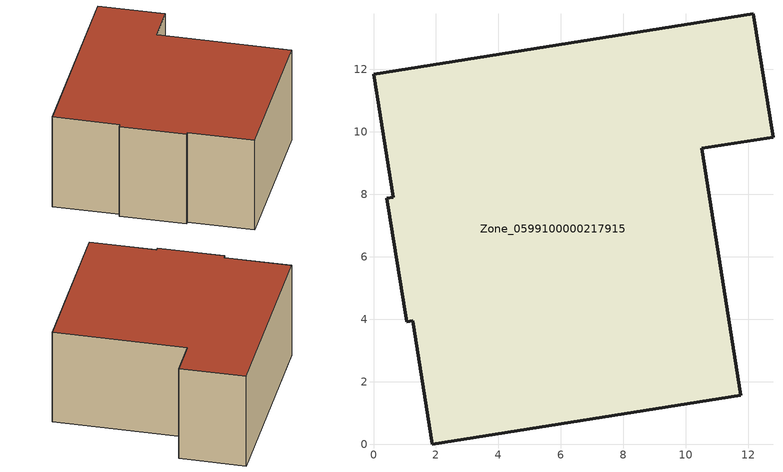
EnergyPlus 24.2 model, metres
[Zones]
Zone_0599100000217915
 floor ground (C_G): 10.51,9.47 11.76,1.57 1.88,0 1.26,3.95 1.06,3.92 0.43,7.87 0.63,7.9 0,11.85 12.16,13.78 12.79,9.83 z0
 wall outside (C_F): 0.63,7.9 0.43,7.87 1.06,3.92 1.26,3.95 1.88,0 11.76,1.57 10.51,9.47 12.79,9.83 12.16,13.78 0,11.85 0.63,7.9 z0:6.13
 roof outside (C_R): 12.16,13.78 0,11.85 0.63,7.9 0.43,7.87 1.06,3.92 1.26,3.95 1.88,0 11.76,1.57 10.51,9.47 12.79,9.83 z6.13
[BUILDING]
Pand.0599100000217915: North Axis=0; Terrain=City; Loads Convergence Tolerance Value=0.04; Temperature Convergence Tolerance Value=0.4; Solar Distribution=FullExterior; Maximum Number of Warmup Days=25; Minimum Number of Warmup Days=1
[Site:Location]
Rotterdam.The.Hague.AP_ZH_NLD Design_Conditions: Latitude=51.96; Longitude=4.45; Time Zone=1; Elevation=-4.5
[SITE:GROUNDTEMPERATURE:BUILDINGSURFACE]
18, 18, 18, 18, 18, 18, 18, 18, 18, 18, 18, 18
[MATERIAL] Thermal Absorptance=0.9; Solar Absorptance=0.7; Visible Absorptance=0.7
Name | Roughness | Thickness | Conductivity | Density | Specific Heat
G.D.1975-1991 | MediumSmooth | 0.15 | 0.288461 | 540 | 1210
F.D.1975-1991 | Rough | 0.3 | 0.230769 | 1920 | 840
R.D.1975-1991 | MediumRough | 0.2 | 0.153846 | 1500 | 1000
[CONSTRUCTION]
C_G: G.D.1975-1991
C_F: F.D.1975-1991
C_R: R.D.1975-1991
[ZONE]
Zone_0599100000217915: Type=1; Multiplier=1; Ceiling Height=Autocalculate; Volume=Autocalculate; Floor Area=autocalculate; Part of Total Floor Area=Yes
[ZONEINFILTRATION:DESIGNFLOWRATE]
Infil_Zone_0599100000217915: Zone or ZoneList or Space or SpaceList=Zone_0599100000217915; Schedule=AlwaysOn; Design Flow Rate Calculation Method=Flow/Area; Flow Rate per Floor Area=0.0042; Constant Term Coefficient=1; Temperature Term Coefficient=0; Velocity Term Coefficient=0; Velocity Squared Term Coefficient=0
[HVACTEMPLATE:ZONE:IDEALLOADSAIRSYSTEM]
Zone_0599100000217915: Maximum Heating Supply Air Temperature=50; Minimum Cooling Supply Air Temperature=13; Maximum Heating Supply Air Humidity Ratio=0.0156; Minimum Cooling Supply Air Humidity Ratio=0.0077; Heating Limit=NoLimit; Cooling Limit=NoLimit; Dehumidification Control Type=ConstantSensibleHeatRatio; Cooling Sensible Heat Ratio=0.7; Dehumidification Setpoint=60; Humidification Control Type=None; Humidification Setpoint=30; Outdoor Air Method=None; Outdoor Air Flow Rate per Person=0.00944; Outdoor Air Flow Rate per Zone Floor Area=0; Outdoor Air Flow Rate per Zone=0; Demand Controlled Ventilation Type=None; Outdoor Air Economizer Type=NoEconomizer; Heat Recovery Type=None; Sensible Heat Recovery Effectiveness=0.7; Latent Heat Recovery Effectiveness=0.65
[ZONECONTROL:THERMOSTAT]
ThermostatControl_Zone_0599100000217915: Zone or ZoneList=Zone_0599100000217915; Control Type Schedule=DualSetpointControlType; Control 1=Thermostat_Zone_0599100000217915; Temperature Difference Between Cutout And Setpoint=0
[THERMOSTATSETPOINT:DUALSETPOINT]
Thermostat_Zone_0599100000217915: Heating Setpoint Temperature Schedule=HeatingSetpoint_Zone_0599100000217915; Cooling Setpoint Temperature Schedule=CoolingSetpoint_Zone_0599100000217915
[SCHEDULE:COMPACT]
HeatingSetpoint_Zone_0599100000217915: Through: 12/31, For: AllDays, Until: 24:00, 21
CoolingSetpoint_Zone_0599100000217915: Through: 12/31, For: AllDays, Until: 24:00, 24
DualSetpointControlType: Through: 12/31, For: AllDays, Until: 24:00, 4
AlwaysOn: Through: 12/31, For: AllDays, Until: 24:00, 1
